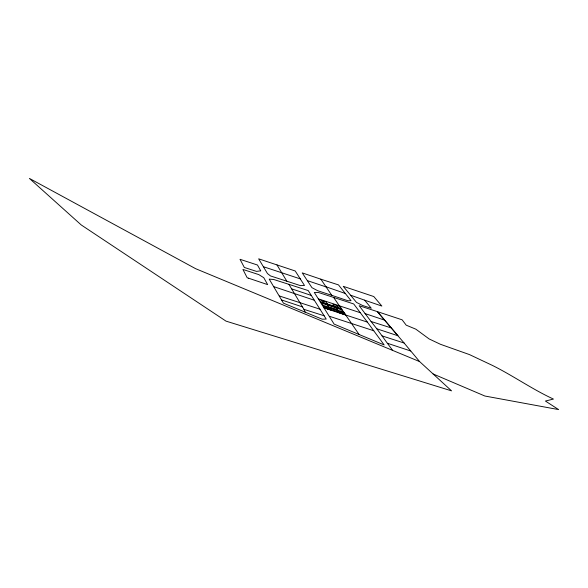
<?xml version="1.0" encoding="UTF-8"?>
<svg xmlns="http://www.w3.org/2000/svg" width="588" height="588" viewBox="0 0 588 588"><rect width="100%" height="100%" fill="white"/><g stroke="black" fill="none" stroke-linecap="round" stroke-linejoin="round"><path stroke-width="0.88" d="M371.072 321.496L376.812 328.802L398.017 335.77L377.364 311.625L359.172 305.694L371.072 321.496L391.189 327.906L404.125 343.017M288.921 284.349L308.222 290.575L326.215 319.071L322.165 319.188L283.438 303.151L269.201 279.116L273.751 279.506L288.921 284.349L303.945 309.354L324.194 315.8M286.826 281.189L270.502 275.941L267.466 273.56L258.654 258.823L295.235 270.987L304.496 285.481L300.483 285.643L286.826 281.189L276.955 264.901M324.15 307.95L367.375 322.106L384.17 344.943L334.124 324.106L314.301 292.457L318.512 292.508L353.741 303.974L367.375 322.106M320.107 309.237L279.359 295.97M376.812 328.802L382.068 335.895L404.096 343.01L419.604 361.576L451.569 390.866L226.012 321.136L81.254 224.969L29.4 178.414L195.62 268.679L419.604 361.576M329.53 316.315L373.784 330.75M331.801 295.345L317.733 290.729L311.956 287.679L302.225 272.883L320.842 279.19L331.801 295.345L348.015 300.777L351.021 300.666L338.504 284.908L320.842 279.19M300.409 278.918L263.431 266.717M360.201 312.691L318.461 298.902M382.068 335.895L387.33 343.238L410.718 350.992M314.382 300.262L273.648 286.599M281.615 299.968L302.475 306.899M365.038 313.573L384.581 320.129M323.635 306.223L343.833 313M323.973 307.649L331.242 310.089L329.39 307.223L336.571 309.633L338.482 312.507L345.685 314.925L343.884 312.279M307.414 280.63L326.134 286.944M291.545 288.804L311.324 295.441M318.828 299.468L325.928 301.864L327.56 304.386M320.394 301.975L341.826 309.185M321.687 303.136L341.701 309.869M322.32 305.04L344.002 312.324M364.648 300.174L381.862 306.069L373.792 296.543L343.238 286.312L356.497 302.408L362.546 305.481L371.278 308.266L364.648 300.174L350.654 295.22M326.075 286.797L345.222 293.441M433.121 373.968L484.887 396.025L558.6 409.586L545.421 401.053L553.433 399.068C532.302 389.307 513.302 375.82 492.509 365.464L469.467 354.593L440.471 344.296L429.152 338.953L415.87 329.192L406.198 325.164L402.141 319.828L377.393 311.633L391.218 327.913M387.36 343.245L392.564 350.286M333.609 297.418L359.158 334.587M341.76 309.17L340.018 306.62L332.992 304.246L334.675 306.782M336.512 305.429L338.225 307.98M340.312 311.081L342.084 313.72M339.033 312.5L335.535 307.245L326.994 304.371L330.36 309.589M322.386 300.666L323.988 303.188M325.95 306.26L327.612 308.869M303.945 309.354L305.268 312.324M260.704 270.811L256.552 271.406L244.336 267.466L240.014 259.301L257.471 265.019L260.704 270.811M248.658 278.227L247.195 277.756L242.91 269.436L258.779 274.603L263.769 277.69L267.672 284.629L248.658 278.227M344.811 314.433L324.525 307.634L320.82 301.762L340.753 308.472L344.811 314.433"/></g></svg>
